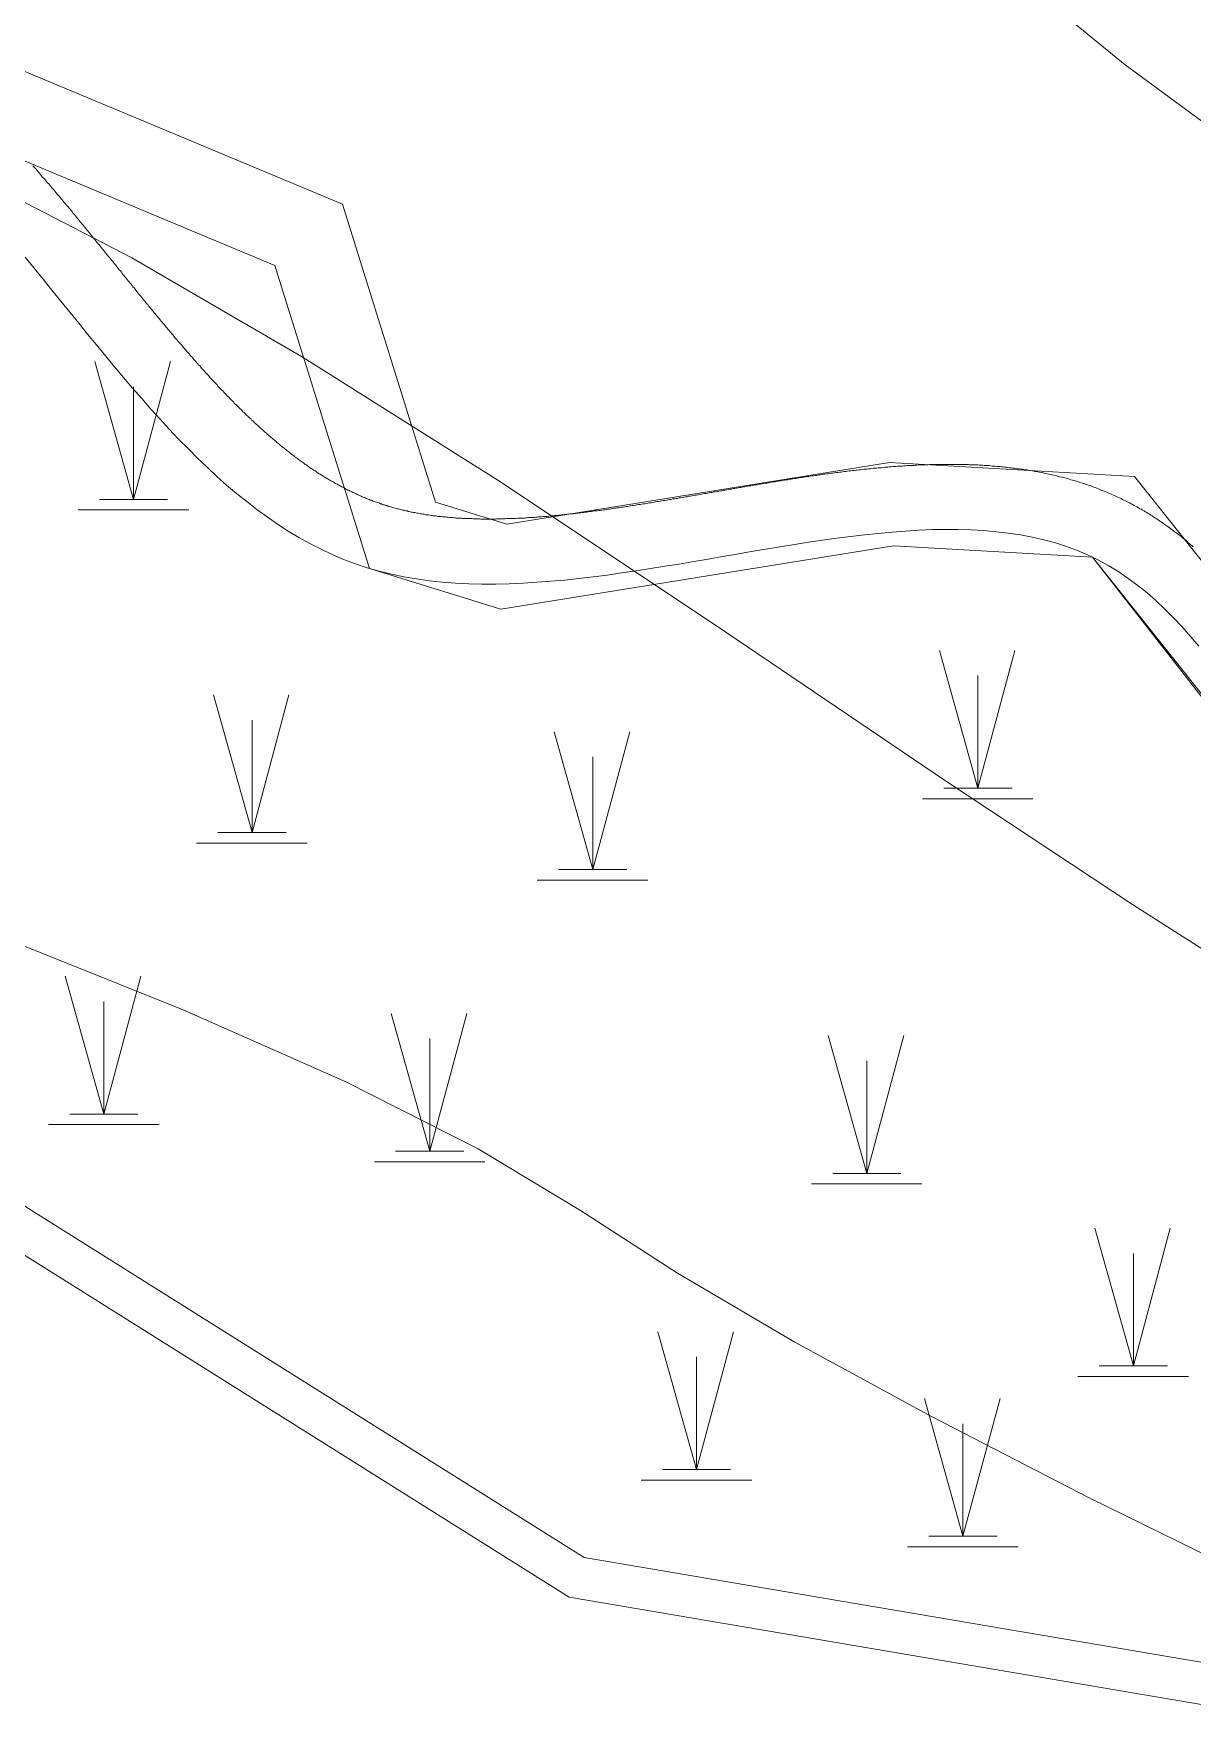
# Model space of a CAD drawing. Header units: metres. Extents: x 532950 to 537618, y 1849954 to 1853119.
# Drawn here: x 534557.8 to 534613.8, y 1851312.8 to 1851393.5 of the extents above; entities that cross this region are included whole.
import ezdxf

# ---------------------------------------------------------------- set-up
doc = ezdxf.new("R2010")
doc.units = ezdxf.units.M
doc.header["$LTSCALE"] = 3.1
for name, color, linetype, lineweight in [('12', 7, 'Continuous', 13), ('26', 7, 'Continuous', 13), ('4', 7, 'Continuous', 13), ('45', 7, 'Continuous', 13), ('55', 7, 'Continuous', 13), ('58', 7, 'Continuous', 13)]:
    doc.layers.add(name, color=color, linetype=linetype, lineweight=lineweight)

msp = doc.modelspace()

# ---------------------------------------------------------------- linework, layer by layer
at = {"layer": '12'}
msp.add_lwpolyline([(534785.63, 1851309.97), (534744.52, 1851336.66), (534659.97, 1851305.11), (534583.67, 1851318.06), (534521.97, 1851356.78)], dxfattribs=at)
msp.add_lwpolyline([(534785.63, 1851309.97), (534744.52, 1851336.66), (534659.97, 1851305.11), (534583.67, 1851318.06), (534521.97, 1851356.78)], dxfattribs=at)
at = {"layer": '26'}
for points in [[(534558.59, 1851386.19), (534558.54, 1851386.25), (534558.49, 1851386.31), (534558.44, 1851386.37), (534558.39, 1851386.43), (534558.34, 1851386.49), (534558.28, 1851386.55), (534558.23, 1851386.6), (534558.18, 1851386.66), (534558.13, 1851386.72), (534558.08, 1851386.78), (534558.03, 1851386.84), (534557.98, 1851386.9), (534557.93, 1851386.96), (534557.88, 1851387.01), (534557.82, 1851387.07), (534557.77, 1851387.13)], [(534563.41, 1851380.31), (534563.36, 1851380.37), (534563.32, 1851380.43), (534563.27, 1851380.48), (534563.22, 1851380.54), (534563.18, 1851380.6), (534563.13, 1851380.65), (534563.08, 1851380.71), (534563.04, 1851380.77), (534562.99, 1851380.83), (534562.94, 1851380.88), (534562.9, 1851380.94), (534562.85, 1851381), (534562.8, 1851381.06), (534562.75, 1851381.12), (534562.71, 1851381.17), (534562.66, 1851381.23), (534562.61, 1851381.29), (534562.57, 1851381.35), (534562.52, 1851381.41), (534562.47, 1851381.46), (534562.42, 1851381.52), (534562.38, 1851381.58), (534562.33, 1851381.64), (534562.28, 1851381.7), (534562.24, 1851381.76), (534562.19, 1851381.81), (534562.14, 1851381.87), (534562.09, 1851381.93), (534562.05, 1851381.99), (534562, 1851382.05), (534561.95, 1851382.11), (534561.9, 1851382.17), (534561.86, 1851382.22), (534561.81, 1851382.28), (534561.76, 1851382.34), (534561.71, 1851382.4), (534561.67, 1851382.46), (534561.62, 1851382.52), (534561.57, 1851382.58), (534561.52, 1851382.64), (534561.48, 1851382.7), (534561.43, 1851382.75), (534561.38, 1851382.81), (534561.33, 1851382.87), (534561.29, 1851382.93), (534561.24, 1851382.99), (534561.19, 1851383.05), (534561.14, 1851383.11), (534561.09, 1851383.17), (534561.05, 1851383.23), (534561, 1851383.29), (534560.95, 1851383.35), (534560.9, 1851383.41), (534560.85, 1851383.46), (534560.8, 1851383.52), (534560.76, 1851383.58), (534560.71, 1851383.64), (534560.66, 1851383.7), (534560.61, 1851383.76), (534560.56, 1851383.82), (534560.52, 1851383.88), (534560.47, 1851383.94), (534560.42, 1851384), (534560.37, 1851384.06), (534560.32, 1851384.12), (534560.27, 1851384.18), (534560.22, 1851384.24), (534560.17, 1851384.3), (534560.13, 1851384.36), (534560.08, 1851384.41), (534560.03, 1851384.47), (534559.98, 1851384.53), (534559.93, 1851384.59), (534559.88, 1851384.65), (534559.83, 1851384.71), (534559.78, 1851384.77), (534559.73, 1851384.83), (534559.69, 1851384.89), (534559.64, 1851384.95), (534559.59, 1851385.01), (534559.54, 1851385.07), (534559.49, 1851385.13), (534559.44, 1851385.19), (534559.39, 1851385.25), (534559.34, 1851385.31), (534559.29, 1851385.36), (534559.24, 1851385.42), (534559.19, 1851385.48), (534559.14, 1851385.54), (534559.09, 1851385.6), (534559.04, 1851385.66), (534558.99, 1851385.72), (534558.94, 1851385.78), (534558.89, 1851385.84), (534558.84, 1851385.9), (534558.79, 1851385.96), (534558.74, 1851386.02), (534558.69, 1851386.07), (534558.64, 1851386.13), (534558.59, 1851386.19)], [(534568.06, 1851375.13), (534568.02, 1851375.17), (534567.97, 1851375.22), (534567.92, 1851375.26), (534567.88, 1851375.31), (534567.83, 1851375.36), (534567.78, 1851375.4), (534567.74, 1851375.45), (534567.69, 1851375.49), (534567.64, 1851375.54), (534567.6, 1851375.59), (534567.55, 1851375.63), (534567.5, 1851375.68), (534567.46, 1851375.73), (534567.41, 1851375.78), (534567.36, 1851375.82), (534567.32, 1851375.87), (534567.27, 1851375.92), (534567.23, 1851375.97), (534567.18, 1851376.01), (534567.13, 1851376.06), (534567.09, 1851376.11), (534567.04, 1851376.16), (534566.99, 1851376.21), (534566.95, 1851376.26), (534566.9, 1851376.3), (534566.85, 1851376.35), (534566.81, 1851376.4), (534566.76, 1851376.45), (534566.71, 1851376.5), (534566.67, 1851376.55), (534566.62, 1851376.6), (534566.57, 1851376.65), (534566.53, 1851376.7), (534566.48, 1851376.75), (534566.43, 1851376.8), (534566.39, 1851376.85), (534566.34, 1851376.9), (534566.3, 1851376.95), (534566.25, 1851377), (534566.2, 1851377.05), (534566.16, 1851377.11), (534566.11, 1851377.16), (534566.06, 1851377.21), (534566.02, 1851377.26), (534565.97, 1851377.31), (534565.92, 1851377.36), (534565.88, 1851377.41), (534565.83, 1851377.47), (534565.78, 1851377.52), (534565.74, 1851377.57), (534565.69, 1851377.62), (534565.65, 1851377.68), (534565.6, 1851377.73), (534565.55, 1851377.78), (534565.51, 1851377.83), (534565.46, 1851377.89), (534565.41, 1851377.94), (534565.37, 1851377.99), (534565.32, 1851378.05), (534565.27, 1851378.1), (534565.23, 1851378.15), (534565.18, 1851378.21), (534565.13, 1851378.26), (534565.09, 1851378.31), (534565.04, 1851378.37), (534565, 1851378.42), (534564.95, 1851378.48), (534564.9, 1851378.53), (534564.86, 1851378.58), (534564.81, 1851378.64), (534564.76, 1851378.69), (534564.72, 1851378.75), (534564.67, 1851378.8), (534564.62, 1851378.86), (534564.58, 1851378.91), (534564.53, 1851378.97), (534564.48, 1851379.02), (534564.44, 1851379.08), (534564.39, 1851379.13), (534564.34, 1851379.19), (534564.3, 1851379.24), (534564.25, 1851379.3), (534564.2, 1851379.35), (534564.16, 1851379.41), (534564.11, 1851379.47), (534564.06, 1851379.52), (534564.02, 1851379.58), (534563.97, 1851379.63), (534563.92, 1851379.69), (534563.88, 1851379.75), (534563.83, 1851379.8), (534563.78, 1851379.86), (534563.74, 1851379.91), (534563.69, 1851379.97), (534563.64, 1851380.03), (534563.6, 1851380.08), (534563.55, 1851380.14), (534563.5, 1851380.2), (534563.46, 1851380.25), (534563.41, 1851380.31)], [(534572.8, 1851371.58), (534572.75, 1851371.6), (534572.7, 1851371.63), (534572.65, 1851371.66), (534572.6, 1851371.68), (534572.56, 1851371.71), (534572.51, 1851371.73), (534572.46, 1851371.76), (534572.41, 1851371.79), (534572.36, 1851371.81), (534572.32, 1851371.84), (534572.27, 1851371.87), (534572.22, 1851371.9), (534572.17, 1851371.92), (534572.12, 1851371.95), (534572.08, 1851371.98), (534572.03, 1851372.01), (534571.98, 1851372.04), (534571.93, 1851372.06), (534571.89, 1851372.09), (534571.84, 1851372.12), (534571.79, 1851372.15), (534571.74, 1851372.18), (534571.69, 1851372.21), (534571.65, 1851372.24), (534571.6, 1851372.27), (534571.55, 1851372.3), (534571.5, 1851372.33), (534571.46, 1851372.37), (534571.41, 1851372.4), (534571.36, 1851372.43), (534571.31, 1851372.46), (534571.27, 1851372.49), (534571.22, 1851372.52), (534571.17, 1851372.56), (534571.12, 1851372.59), (534571.08, 1851372.62), (534571.03, 1851372.65), (534570.98, 1851372.69), (534570.93, 1851372.72), (534570.89, 1851372.75), (534570.84, 1851372.79), (534570.79, 1851372.82), (534570.74, 1851372.86), (534570.7, 1851372.89), (534570.65, 1851372.93), (534570.6, 1851372.96), (534570.55, 1851373), (534570.51, 1851373.03), (534570.46, 1851373.07), (534570.41, 1851373.1), (534570.37, 1851373.14), (534570.32, 1851373.17), (534570.27, 1851373.21), (534570.22, 1851373.25), (534570.18, 1851373.28), (534570.13, 1851373.32), (534570.08, 1851373.36), (534570.03, 1851373.39), (534569.99, 1851373.43), (534569.94, 1851373.47), (534569.89, 1851373.51), (534569.85, 1851373.54), (534569.8, 1851373.58), (534569.75, 1851373.62), (534569.7, 1851373.66), (534569.66, 1851373.7), (534569.61, 1851373.74), (534569.56, 1851373.78), (534569.52, 1851373.82), (534569.47, 1851373.86), (534569.42, 1851373.9), (534569.38, 1851373.94), (534569.33, 1851373.98), (534569.28, 1851374.02), (534569.23, 1851374.06), (534569.19, 1851374.1), (534569.14, 1851374.14), (534569.09, 1851374.18), (534569.05, 1851374.22), (534569, 1851374.26), (534568.95, 1851374.3), (534568.91, 1851374.35), (534568.86, 1851374.39), (534568.81, 1851374.43), (534568.77, 1851374.47), (534568.72, 1851374.51), (534568.67, 1851374.56), (534568.63, 1851374.6), (534568.58, 1851374.64), (534568.53, 1851374.69), (534568.48, 1851374.73), (534568.44, 1851374.77), (534568.39, 1851374.82), (534568.34, 1851374.86), (534568.3, 1851374.91), (534568.25, 1851374.95), (534568.2, 1851374.99), (534568.16, 1851375.04), (534568.11, 1851375.08), (534568.06, 1851375.13)], [(534600.07, 1851372.66), (534599.99, 1851372.66), (534599.91, 1851372.65), (534599.83, 1851372.65), (534599.75, 1851372.64), (534599.68, 1851372.64), (534599.6, 1851372.63), (534599.52, 1851372.63), (534599.44, 1851372.62), (534599.37, 1851372.61), (534599.29, 1851372.61), (534599.21, 1851372.6), (534599.13, 1851372.6), (534599.05, 1851372.59), (534598.98, 1851372.58), (534598.9, 1851372.58), (534598.82, 1851372.57), (534598.74, 1851372.56), (534598.67, 1851372.56), (534598.59, 1851372.55), (534598.51, 1851372.54), (534598.43, 1851372.53), (534598.35, 1851372.53), (534598.28, 1851372.52), (534598.2, 1851372.51), (534598.12, 1851372.5), (534598.04, 1851372.49), (534597.96, 1851372.49), (534597.89, 1851372.48), (534597.81, 1851372.47), (534597.73, 1851372.46), (534597.65, 1851372.45), (534597.57, 1851372.44), (534597.5, 1851372.44), (534597.42, 1851372.43), (534597.34, 1851372.42), (534597.26, 1851372.41), (534597.18, 1851372.4), (534597.11, 1851372.39), (534597.03, 1851372.38), (534596.95, 1851372.37), (534596.87, 1851372.36), (534596.79, 1851372.35), (534596.72, 1851372.34), (534596.64, 1851372.33), (534596.56, 1851372.32), (534596.48, 1851372.31), (534596.4, 1851372.3), (534596.33, 1851372.29), (534596.25, 1851372.28), (534596.17, 1851372.27), (534596.09, 1851372.26), (534596.01, 1851372.25), (534595.94, 1851372.24), (534595.86, 1851372.23), (534595.78, 1851372.22), (534595.7, 1851372.21), (534595.62, 1851372.19), (534595.55, 1851372.18), (534595.47, 1851372.17), (534595.39, 1851372.16), (534595.31, 1851372.15), (534595.24, 1851372.14), (534595.16, 1851372.13), (534595.08, 1851372.12), (534595, 1851372.1), (534594.92, 1851372.09), (534594.85, 1851372.08), (534594.77, 1851372.07), (534594.69, 1851372.06), (534594.61, 1851372.04), (534594.53, 1851372.03), (534594.46, 1851372.02), (534594.38, 1851372.01), (534594.3, 1851372), (534594.22, 1851371.98), (534594.14, 1851371.97), (534594.07, 1851371.96), (534593.99, 1851371.95), (534593.91, 1851371.93), (534593.83, 1851371.92), (534593.76, 1851371.91), (534593.68, 1851371.9), (534593.6, 1851371.88), (534593.52, 1851371.87), (534593.44, 1851371.86), (534593.37, 1851371.85), (534593.29, 1851371.83), (534593.21, 1851371.82), (534593.13, 1851371.81), (534593.06, 1851371.8), (534592.98, 1851371.78), (534592.9, 1851371.77), (534592.82, 1851371.76), (534592.75, 1851371.74), (534592.67, 1851371.73), (534592.59, 1851371.72), (534592.51, 1851371.7), (534592.44, 1851371.69), (534592.36, 1851371.68), (534592.28, 1851371.67)], [(534607.74, 1851372.03), (534607.66, 1851372.05), (534607.59, 1851372.07), (534607.51, 1851372.09), (534607.44, 1851372.11), (534607.36, 1851372.12), (534607.28, 1851372.14), (534607.21, 1851372.16), (534607.13, 1851372.18), (534607.06, 1851372.2), (534606.98, 1851372.21), (534606.91, 1851372.23), (534606.83, 1851372.25), (534606.76, 1851372.26), (534606.68, 1851372.28), (534606.61, 1851372.3), (534606.53, 1851372.31), (534606.45, 1851372.33), (534606.38, 1851372.34), (534606.3, 1851372.36), (534606.23, 1851372.37), (534606.15, 1851372.38), (534606.07, 1851372.4), (534606, 1851372.41), (534605.92, 1851372.42), (534605.85, 1851372.44), (534605.77, 1851372.45), (534605.69, 1851372.46), (534605.62, 1851372.47), (534605.54, 1851372.48), (534605.47, 1851372.49), (534605.39, 1851372.5), (534605.31, 1851372.51), (534605.24, 1851372.52), (534605.16, 1851372.53), (534605.08, 1851372.54), (534605.01, 1851372.55), (534604.93, 1851372.56), (534604.85, 1851372.57), (534604.78, 1851372.58), (534604.7, 1851372.59), (534604.62, 1851372.6), (534604.55, 1851372.6), (534604.47, 1851372.61), (534604.39, 1851372.62), (534604.32, 1851372.62), (534604.24, 1851372.63), (534604.16, 1851372.64), (534604.09, 1851372.64), (534604.01, 1851372.65), (534603.93, 1851372.66), (534603.86, 1851372.66), (534603.78, 1851372.67), (534603.7, 1851372.67), (534603.63, 1851372.68), (534603.55, 1851372.68), (534603.47, 1851372.68), (534603.39, 1851372.69), (534603.32, 1851372.69), (534603.24, 1851372.69), (534603.16, 1851372.7), (534603.09, 1851372.7), (534603.01, 1851372.7), (534602.93, 1851372.71), (534602.85, 1851372.71), (534602.78, 1851372.71), (534602.7, 1851372.71), (534602.62, 1851372.71), (534602.55, 1851372.72), (534602.47, 1851372.72), (534602.39, 1851372.72), (534602.31, 1851372.72), (534602.24, 1851372.72), (534602.16, 1851372.72), (534602.08, 1851372.72), (534602, 1851372.72), (534601.93, 1851372.72), (534601.85, 1851372.72), (534601.77, 1851372.72), (534601.69, 1851372.72), (534601.62, 1851372.72), (534601.54, 1851372.72), (534601.46, 1851372.71), (534601.38, 1851372.71), (534601.31, 1851372.71), (534601.23, 1851372.71), (534601.15, 1851372.71), (534601.07, 1851372.71), (534601, 1851372.7), (534600.92, 1851372.7), (534600.84, 1851372.7), (534600.76, 1851372.69), (534600.69, 1851372.69), (534600.61, 1851372.69), (534600.53, 1851372.69), (534600.45, 1851372.68), (534600.38, 1851372.68), (534600.3, 1851372.67), (534600.22, 1851372.67), (534600.14, 1851372.67), (534600.07, 1851372.66)], [(534592.28, 1851371.67), (534592.2, 1851371.65), (534592.13, 1851371.64), (534592.05, 1851371.63), (534591.97, 1851371.61), (534591.89, 1851371.6), (534591.82, 1851371.59), (534591.74, 1851371.57), (534591.66, 1851371.56), (534591.58, 1851371.55), (534591.51, 1851371.53), (534591.43, 1851371.52), (534591.35, 1851371.51), (534591.28, 1851371.49), (534591.2, 1851371.48), (534591.12, 1851371.47), (534591.05, 1851371.45), (534590.97, 1851371.44), (534590.89, 1851371.43), (534590.81, 1851371.41), (534590.74, 1851371.4), (534590.66, 1851371.39), (534590.58, 1851371.37), (534590.51, 1851371.36), (534590.43, 1851371.35), (534590.35, 1851371.33), (534590.28, 1851371.32), (534590.2, 1851371.31), (534590.12, 1851371.29), (534590.05, 1851371.28), (534589.97, 1851371.27), (534589.89, 1851371.25), (534589.82, 1851371.24), (534589.74, 1851371.23), (534589.66, 1851371.21), (534589.59, 1851371.2), (534589.51, 1851371.19), (534589.43, 1851371.18), (534589.36, 1851371.16), (534589.28, 1851371.15), (534589.21, 1851371.14), (534589.13, 1851371.12), (534589.05, 1851371.11), (534588.98, 1851371.1), (534588.9, 1851371.08), (534588.83, 1851371.07), (534588.75, 1851371.06), (534588.67, 1851371.05), (534588.6, 1851371.03), (534588.52, 1851371.02), (534588.45, 1851371.01), (534588.37, 1851371), (534588.3, 1851370.98), (534588.22, 1851370.97), (534588.14, 1851370.96), (534588.07, 1851370.95), (534587.99, 1851370.93), (534587.92, 1851370.92), (534587.84, 1851370.91), (534587.77, 1851370.9), (534587.69, 1851370.88), (534587.62, 1851370.87), (534587.54, 1851370.86), (534587.47, 1851370.85), (534587.39, 1851370.83), (534587.32, 1851370.82), (534587.24, 1851370.81), (534587.17, 1851370.8), (534587.09, 1851370.79), (534587.02, 1851370.78), (534586.94, 1851370.76), (534586.87, 1851370.75), (534586.79, 1851370.74), (534586.72, 1851370.73), (534586.65, 1851370.72), (534586.57, 1851370.71), (534586.5, 1851370.69), (534586.42, 1851370.68), (534586.35, 1851370.67), (534586.28, 1851370.66), (534586.2, 1851370.65), (534586.13, 1851370.64), (534586.05, 1851370.63), (534585.98, 1851370.62), (534585.91, 1851370.61), (534585.83, 1851370.6), (534585.76, 1851370.59), (534585.69, 1851370.58), (534585.61, 1851370.56), (534585.54, 1851370.55), (534585.47, 1851370.54), (534585.39, 1851370.53), (534585.32, 1851370.52), (534585.25, 1851370.51), (534585.17, 1851370.5), (534585.1, 1851370.49), (534585.03, 1851370.48), (534584.95, 1851370.47), (534584.88, 1851370.47), (534584.81, 1851370.46), (534584.74, 1851370.45)], [(534613.8, 1851368.74), (534613.74, 1851368.79), (534613.68, 1851368.84), (534613.62, 1851368.89), (534613.56, 1851368.94), (534613.51, 1851368.99), (534613.45, 1851369.04), (534613.39, 1851369.09), (534613.33, 1851369.14), (534613.27, 1851369.19), (534613.21, 1851369.24), (534613.15, 1851369.28), (534613.08, 1851369.33), (534613.02, 1851369.38), (534612.96, 1851369.43), (534612.9, 1851369.47), (534612.84, 1851369.52), (534612.78, 1851369.56), (534612.71, 1851369.61), (534612.65, 1851369.66), (534612.59, 1851369.7), (534612.53, 1851369.75), (534612.46, 1851369.79), (534612.4, 1851369.84), (534612.34, 1851369.88), (534612.27, 1851369.93), (534612.21, 1851369.97), (534612.14, 1851370.01), (534612.08, 1851370.06), (534612.01, 1851370.1), (534611.95, 1851370.14), (534611.88, 1851370.18), (534611.82, 1851370.23), (534611.75, 1851370.27), (534611.69, 1851370.31), (534611.62, 1851370.35), (534611.55, 1851370.39), (534611.49, 1851370.43), (534611.42, 1851370.47), (534611.35, 1851370.51), (534611.28, 1851370.55), (534611.21, 1851370.59), (534611.15, 1851370.63), (534611.08, 1851370.67), (534611.01, 1851370.71), (534610.94, 1851370.74), (534610.87, 1851370.78), (534610.8, 1851370.82), (534610.73, 1851370.86), (534610.66, 1851370.89), (534610.59, 1851370.93), (534610.52, 1851370.96), (534610.45, 1851371), (534610.38, 1851371.03), (534610.31, 1851371.07), (534610.23, 1851371.1), (534610.16, 1851371.14), (534610.09, 1851371.17), (534610.02, 1851371.2), (534609.95, 1851371.24), (534609.87, 1851371.27), (534609.8, 1851371.3), (534609.73, 1851371.33), (534609.66, 1851371.36), (534609.58, 1851371.39), (534609.51, 1851371.42), (534609.44, 1851371.45), (534609.36, 1851371.48), (534609.29, 1851371.51), (534609.22, 1851371.54), (534609.15, 1851371.57), (534609.07, 1851371.6), (534609, 1851371.62), (534608.92, 1851371.65), (534608.85, 1851371.68), (534608.78, 1851371.7), (534608.7, 1851371.73), (534608.63, 1851371.75), (534608.56, 1851371.78), (534608.48, 1851371.8), (534608.41, 1851371.83), (534608.33, 1851371.85), (534608.26, 1851371.87), (534608.18, 1851371.9), (534608.11, 1851371.92), (534608.03, 1851371.94), (534607.96, 1851371.96), (534607.88, 1851371.98), (534607.81, 1851372.01), (534607.74, 1851372.03)], [(534578.05, 1851370.15), (534577.99, 1851370.15), (534577.93, 1851370.16), (534577.87, 1851370.16), (534577.81, 1851370.17), (534577.75, 1851370.17), (534577.69, 1851370.18), (534577.63, 1851370.18), (534577.57, 1851370.19), (534577.52, 1851370.2), (534577.46, 1851370.2), (534577.4, 1851370.21), (534577.34, 1851370.21), (534577.28, 1851370.22), (534577.22, 1851370.23), (534577.17, 1851370.24), (534577.11, 1851370.24), (534577.05, 1851370.25), (534577, 1851370.26), (534576.94, 1851370.27), (534576.88, 1851370.28), (534576.83, 1851370.28), (534576.77, 1851370.29), (534576.71, 1851370.3), (534576.66, 1851370.31), (534576.6, 1851370.32), (534576.55, 1851370.33), (534576.49, 1851370.34), (534576.43, 1851370.35), (534576.38, 1851370.36), (534576.32, 1851370.37), (534576.27, 1851370.38), (534576.21, 1851370.39), (534576.16, 1851370.4), (534576.11, 1851370.41), (534576.05, 1851370.42), (534576, 1851370.43), (534575.94, 1851370.44), (534575.89, 1851370.45), (534575.84, 1851370.47), (534575.78, 1851370.48), (534575.73, 1851370.49), (534575.68, 1851370.5), (534575.63, 1851370.52), (534575.57, 1851370.53), (534575.52, 1851370.54), (534575.47, 1851370.55), (534575.42, 1851370.57), (534575.37, 1851370.58), (534575.31, 1851370.59), (534575.26, 1851370.61), (534575.21, 1851370.62), (534575.16, 1851370.64), (534575.11, 1851370.65), (534575.06, 1851370.67), (534575.01, 1851370.68), (534574.96, 1851370.7), (534574.91, 1851370.71), (534574.86, 1851370.73), (534574.81, 1851370.74), (534574.76, 1851370.76), (534574.71, 1851370.77), (534574.66, 1851370.79), (534574.61, 1851370.81), (534574.56, 1851370.82), (534574.51, 1851370.84), (534574.46, 1851370.86), (534574.41, 1851370.88), (534574.36, 1851370.89), (534574.31, 1851370.91), (534574.26, 1851370.93), (534574.21, 1851370.95), (534574.16, 1851370.97), (534574.11, 1851370.99), (534574.06, 1851371), (534574.01, 1851371.02), (534573.96, 1851371.04), (534573.92, 1851371.06), (534573.87, 1851371.08), (534573.82, 1851371.1), (534573.77, 1851371.12), (534573.72, 1851371.14), (534573.67, 1851371.16), (534573.62, 1851371.19), (534573.57, 1851371.21), (534573.52, 1851371.23), (534573.48, 1851371.25), (534573.43, 1851371.27), (534573.38, 1851371.29), (534573.33, 1851371.32), (534573.28, 1851371.34), (534573.23, 1851371.36), (534573.18, 1851371.39), (534573.14, 1851371.41), (534573.09, 1851371.43), (534573.04, 1851371.46), (534572.99, 1851371.48), (534572.94, 1851371.51), (534572.89, 1851371.53), (534572.85, 1851371.55), (534572.8, 1851371.58)], [(534584.74, 1851370.45), (534584.66, 1851370.44), (534584.59, 1851370.43), (534584.52, 1851370.42), (534584.45, 1851370.41), (534584.38, 1851370.4), (534584.3, 1851370.39), (534584.23, 1851370.38), (534584.16, 1851370.38), (534584.09, 1851370.37), (534584.02, 1851370.36), (534583.95, 1851370.35), (534583.87, 1851370.34), (534583.8, 1851370.33), (534583.73, 1851370.33), (534583.66, 1851370.32), (534583.59, 1851370.31), (534583.52, 1851370.3), (534583.45, 1851370.3), (534583.38, 1851370.29), (534583.31, 1851370.28), (534583.24, 1851370.27), (534583.17, 1851370.27), (534583.1, 1851370.26), (534583.03, 1851370.25), (534582.96, 1851370.25), (534582.89, 1851370.24), (534582.82, 1851370.23), (534582.75, 1851370.23), (534582.68, 1851370.22), (534582.61, 1851370.21), (534582.54, 1851370.21), (534582.47, 1851370.2), (534582.4, 1851370.2), (534582.33, 1851370.19), (534582.26, 1851370.19), (534582.19, 1851370.18), (534582.12, 1851370.17), (534582.05, 1851370.17), (534581.99, 1851370.16), (534581.92, 1851370.16), (534581.85, 1851370.16), (534581.78, 1851370.15), (534581.71, 1851370.15), (534581.64, 1851370.14), (534581.58, 1851370.14), (534581.51, 1851370.13), (534581.44, 1851370.13), (534581.37, 1851370.13), (534581.31, 1851370.12), (534581.24, 1851370.12), (534581.17, 1851370.12), (534581.1, 1851370.11), (534581.04, 1851370.11), (534580.97, 1851370.11), (534580.9, 1851370.1), (534580.84, 1851370.1), (534580.77, 1851370.1), (534580.7, 1851370.1), (534580.64, 1851370.1), (534580.57, 1851370.09), (534580.51, 1851370.09), (534580.44, 1851370.09), (534580.38, 1851370.09), (534580.31, 1851370.09), (534580.24, 1851370.09), (534580.18, 1851370.09), (534580.11, 1851370.08), (534580.05, 1851370.08), (534579.98, 1851370.08), (534579.92, 1851370.08), (534579.86, 1851370.08), (534579.79, 1851370.08), (534579.73, 1851370.08), (534579.66, 1851370.08), (534579.6, 1851370.08), (534579.53, 1851370.08), (534579.47, 1851370.08), (534579.41, 1851370.08), (534579.34, 1851370.09), (534579.28, 1851370.09), (534579.22, 1851370.09), (534579.16, 1851370.09), (534579.09, 1851370.09), (534579.03, 1851370.09), (534578.97, 1851370.1), (534578.91, 1851370.1), (534578.84, 1851370.1), (534578.78, 1851370.1), (534578.72, 1851370.11), (534578.66, 1851370.11), (534578.6, 1851370.11), (534578.53, 1851370.11), (534578.47, 1851370.12), (534578.41, 1851370.12), (534578.35, 1851370.12), (534578.29, 1851370.13), (534578.23, 1851370.13), (534578.17, 1851370.14), (534578.11, 1851370.14), (534578.05, 1851370.15)]]:
    msp.add_lwpolyline(points, dxfattribs=at)
at = {"layer": '4'}
for points in [[(534558.59, 1851386.19), (534558.54, 1851386.25), (534558.49, 1851386.31), (534558.44, 1851386.37), (534558.39, 1851386.43), (534558.34, 1851386.49), (534558.28, 1851386.55), (534558.23, 1851386.6), (534558.18, 1851386.66), (534558.13, 1851386.72), (534558.08, 1851386.78), (534558.03, 1851386.84), (534557.98, 1851386.9), (534557.93, 1851386.96), (534557.88, 1851387.01), (534557.82, 1851387.07), (534557.77, 1851387.13)], [(534563.41, 1851380.31), (534563.36, 1851380.37), (534563.32, 1851380.43), (534563.27, 1851380.48), (534563.22, 1851380.54), (534563.18, 1851380.6), (534563.13, 1851380.65), (534563.08, 1851380.71), (534563.04, 1851380.77), (534562.99, 1851380.83), (534562.94, 1851380.88), (534562.9, 1851380.94), (534562.85, 1851381), (534562.8, 1851381.06), (534562.75, 1851381.12), (534562.71, 1851381.17), (534562.66, 1851381.23), (534562.61, 1851381.29), (534562.57, 1851381.35), (534562.52, 1851381.41), (534562.47, 1851381.46), (534562.42, 1851381.52), (534562.38, 1851381.58), (534562.33, 1851381.64), (534562.28, 1851381.7), (534562.24, 1851381.76), (534562.19, 1851381.81), (534562.14, 1851381.87), (534562.09, 1851381.93), (534562.05, 1851381.99), (534562, 1851382.05), (534561.95, 1851382.11), (534561.9, 1851382.17), (534561.86, 1851382.22), (534561.81, 1851382.28), (534561.76, 1851382.34), (534561.71, 1851382.4), (534561.67, 1851382.46), (534561.62, 1851382.52), (534561.57, 1851382.58), (534561.52, 1851382.64), (534561.48, 1851382.7), (534561.43, 1851382.75), (534561.38, 1851382.81), (534561.33, 1851382.87), (534561.29, 1851382.93), (534561.24, 1851382.99), (534561.19, 1851383.05), (534561.14, 1851383.11), (534561.09, 1851383.17), (534561.05, 1851383.23), (534561, 1851383.29), (534560.95, 1851383.35), (534560.9, 1851383.41), (534560.85, 1851383.46), (534560.8, 1851383.52), (534560.76, 1851383.58), (534560.71, 1851383.64), (534560.66, 1851383.7), (534560.61, 1851383.76), (534560.56, 1851383.82), (534560.52, 1851383.88), (534560.47, 1851383.94), (534560.42, 1851384), (534560.37, 1851384.06), (534560.32, 1851384.12), (534560.27, 1851384.18), (534560.22, 1851384.24), (534560.17, 1851384.3), (534560.13, 1851384.36), (534560.08, 1851384.41), (534560.03, 1851384.47), (534559.98, 1851384.53), (534559.93, 1851384.59), (534559.88, 1851384.65), (534559.83, 1851384.71), (534559.78, 1851384.77), (534559.73, 1851384.83), (534559.69, 1851384.89), (534559.64, 1851384.95), (534559.59, 1851385.01), (534559.54, 1851385.07), (534559.49, 1851385.13), (534559.44, 1851385.19), (534559.39, 1851385.25), (534559.34, 1851385.31), (534559.29, 1851385.36), (534559.24, 1851385.42), (534559.19, 1851385.48), (534559.14, 1851385.54), (534559.09, 1851385.6), (534559.04, 1851385.66), (534558.99, 1851385.72), (534558.94, 1851385.78), (534558.89, 1851385.84), (534558.84, 1851385.9), (534558.79, 1851385.96), (534558.74, 1851386.02), (534558.69, 1851386.07), (534558.64, 1851386.13), (534558.59, 1851386.19)], [(534568.06, 1851375.13), (534568.02, 1851375.17), (534567.97, 1851375.22), (534567.92, 1851375.26), (534567.88, 1851375.31), (534567.83, 1851375.36), (534567.78, 1851375.4), (534567.74, 1851375.45), (534567.69, 1851375.49), (534567.64, 1851375.54), (534567.6, 1851375.59), (534567.55, 1851375.63), (534567.5, 1851375.68), (534567.46, 1851375.73), (534567.41, 1851375.78), (534567.36, 1851375.82), (534567.32, 1851375.87), (534567.27, 1851375.92), (534567.23, 1851375.97), (534567.18, 1851376.01), (534567.13, 1851376.06), (534567.09, 1851376.11), (534567.04, 1851376.16), (534566.99, 1851376.21), (534566.95, 1851376.26), (534566.9, 1851376.3), (534566.85, 1851376.35), (534566.81, 1851376.4), (534566.76, 1851376.45), (534566.71, 1851376.5), (534566.67, 1851376.55), (534566.62, 1851376.6), (534566.57, 1851376.65), (534566.53, 1851376.7), (534566.48, 1851376.75), (534566.43, 1851376.8), (534566.39, 1851376.85), (534566.34, 1851376.9), (534566.3, 1851376.95), (534566.25, 1851377), (534566.2, 1851377.05), (534566.16, 1851377.11), (534566.11, 1851377.16), (534566.06, 1851377.21), (534566.02, 1851377.26), (534565.97, 1851377.31), (534565.92, 1851377.36), (534565.88, 1851377.41), (534565.83, 1851377.47), (534565.78, 1851377.52), (534565.74, 1851377.57), (534565.69, 1851377.62), (534565.65, 1851377.68), (534565.6, 1851377.73), (534565.55, 1851377.78), (534565.51, 1851377.83), (534565.46, 1851377.89), (534565.41, 1851377.94), (534565.37, 1851377.99), (534565.32, 1851378.05), (534565.27, 1851378.1), (534565.23, 1851378.15), (534565.18, 1851378.21), (534565.13, 1851378.26), (534565.09, 1851378.31), (534565.04, 1851378.37), (534565, 1851378.42), (534564.95, 1851378.48), (534564.9, 1851378.53), (534564.86, 1851378.58), (534564.81, 1851378.64), (534564.76, 1851378.69), (534564.72, 1851378.75), (534564.67, 1851378.8), (534564.62, 1851378.86), (534564.58, 1851378.91), (534564.53, 1851378.97), (534564.48, 1851379.02), (534564.44, 1851379.08), (534564.39, 1851379.13), (534564.34, 1851379.19), (534564.3, 1851379.24), (534564.25, 1851379.3), (534564.2, 1851379.35), (534564.16, 1851379.41), (534564.11, 1851379.47), (534564.06, 1851379.52), (534564.02, 1851379.58), (534563.97, 1851379.63), (534563.92, 1851379.69), (534563.88, 1851379.75), (534563.83, 1851379.8), (534563.78, 1851379.86), (534563.74, 1851379.91), (534563.69, 1851379.97), (534563.64, 1851380.03), (534563.6, 1851380.08), (534563.55, 1851380.14), (534563.5, 1851380.2), (534563.46, 1851380.25), (534563.41, 1851380.31)], [(534572.8, 1851371.58), (534572.75, 1851371.6), (534572.7, 1851371.63), (534572.65, 1851371.66), (534572.6, 1851371.68), (534572.56, 1851371.71), (534572.51, 1851371.73), (534572.46, 1851371.76), (534572.41, 1851371.79), (534572.36, 1851371.81), (534572.32, 1851371.84), (534572.27, 1851371.87), (534572.22, 1851371.9), (534572.17, 1851371.92), (534572.12, 1851371.95), (534572.08, 1851371.98), (534572.03, 1851372.01), (534571.98, 1851372.04), (534571.93, 1851372.06), (534571.89, 1851372.09), (534571.84, 1851372.12), (534571.79, 1851372.15), (534571.74, 1851372.18), (534571.69, 1851372.21), (534571.65, 1851372.24), (534571.6, 1851372.27), (534571.55, 1851372.3), (534571.5, 1851372.33), (534571.46, 1851372.37), (534571.41, 1851372.4), (534571.36, 1851372.43), (534571.31, 1851372.46), (534571.27, 1851372.49), (534571.22, 1851372.52), (534571.17, 1851372.56), (534571.12, 1851372.59), (534571.08, 1851372.62), (534571.03, 1851372.65), (534570.98, 1851372.69), (534570.93, 1851372.72), (534570.89, 1851372.75), (534570.84, 1851372.79), (534570.79, 1851372.82), (534570.74, 1851372.86), (534570.7, 1851372.89), (534570.65, 1851372.93), (534570.6, 1851372.96), (534570.55, 1851373), (534570.51, 1851373.03), (534570.46, 1851373.07), (534570.41, 1851373.1), (534570.37, 1851373.14), (534570.32, 1851373.17), (534570.27, 1851373.21), (534570.22, 1851373.25), (534570.18, 1851373.28), (534570.13, 1851373.32), (534570.08, 1851373.36), (534570.03, 1851373.39), (534569.99, 1851373.43), (534569.94, 1851373.47), (534569.89, 1851373.51), (534569.85, 1851373.54), (534569.8, 1851373.58), (534569.75, 1851373.62), (534569.7, 1851373.66), (534569.66, 1851373.7), (534569.61, 1851373.74), (534569.56, 1851373.78), (534569.52, 1851373.82), (534569.47, 1851373.86), (534569.42, 1851373.9), (534569.38, 1851373.94), (534569.33, 1851373.98), (534569.28, 1851374.02), (534569.23, 1851374.06), (534569.19, 1851374.1), (534569.14, 1851374.14), (534569.09, 1851374.18), (534569.05, 1851374.22), (534569, 1851374.26), (534568.95, 1851374.3), (534568.91, 1851374.35), (534568.86, 1851374.39), (534568.81, 1851374.43), (534568.77, 1851374.47), (534568.72, 1851374.51), (534568.67, 1851374.56), (534568.63, 1851374.6), (534568.58, 1851374.64), (534568.53, 1851374.69), (534568.48, 1851374.73), (534568.44, 1851374.77), (534568.39, 1851374.82), (534568.34, 1851374.86), (534568.3, 1851374.91), (534568.25, 1851374.95), (534568.2, 1851374.99), (534568.16, 1851375.04), (534568.11, 1851375.08), (534568.06, 1851375.13)], [(534600.07, 1851372.66), (534599.99, 1851372.66), (534599.91, 1851372.65), (534599.83, 1851372.65), (534599.75, 1851372.64), (534599.68, 1851372.64), (534599.6, 1851372.63), (534599.52, 1851372.63), (534599.44, 1851372.62), (534599.37, 1851372.61), (534599.29, 1851372.61), (534599.21, 1851372.6), (534599.13, 1851372.6), (534599.05, 1851372.59), (534598.98, 1851372.58), (534598.9, 1851372.58), (534598.82, 1851372.57), (534598.74, 1851372.56), (534598.67, 1851372.56), (534598.59, 1851372.55), (534598.51, 1851372.54), (534598.43, 1851372.53), (534598.35, 1851372.53), (534598.28, 1851372.52), (534598.2, 1851372.51), (534598.12, 1851372.5), (534598.04, 1851372.49), (534597.96, 1851372.49), (534597.89, 1851372.48), (534597.81, 1851372.47), (534597.73, 1851372.46), (534597.65, 1851372.45), (534597.57, 1851372.44), (534597.5, 1851372.44), (534597.42, 1851372.43), (534597.34, 1851372.42), (534597.26, 1851372.41), (534597.18, 1851372.4), (534597.11, 1851372.39), (534597.03, 1851372.38), (534596.95, 1851372.37), (534596.87, 1851372.36), (534596.79, 1851372.35), (534596.72, 1851372.34), (534596.64, 1851372.33), (534596.56, 1851372.32), (534596.48, 1851372.31), (534596.4, 1851372.3), (534596.33, 1851372.29), (534596.25, 1851372.28), (534596.17, 1851372.27), (534596.09, 1851372.26), (534596.01, 1851372.25), (534595.94, 1851372.24), (534595.86, 1851372.23), (534595.78, 1851372.22), (534595.7, 1851372.21), (534595.62, 1851372.19), (534595.55, 1851372.18), (534595.47, 1851372.17), (534595.39, 1851372.16), (534595.31, 1851372.15), (534595.24, 1851372.14), (534595.16, 1851372.13), (534595.08, 1851372.12), (534595, 1851372.1), (534594.92, 1851372.09), (534594.85, 1851372.08), (534594.77, 1851372.07), (534594.69, 1851372.06), (534594.61, 1851372.04), (534594.53, 1851372.03), (534594.46, 1851372.02), (534594.38, 1851372.01), (534594.3, 1851372), (534594.22, 1851371.98), (534594.14, 1851371.97), (534594.07, 1851371.96), (534593.99, 1851371.95), (534593.91, 1851371.93), (534593.83, 1851371.92), (534593.76, 1851371.91), (534593.68, 1851371.9), (534593.6, 1851371.88), (534593.52, 1851371.87), (534593.44, 1851371.86), (534593.37, 1851371.85), (534593.29, 1851371.83), (534593.21, 1851371.82), (534593.13, 1851371.81), (534593.06, 1851371.8), (534592.98, 1851371.78), (534592.9, 1851371.77), (534592.82, 1851371.76), (534592.75, 1851371.74), (534592.67, 1851371.73), (534592.59, 1851371.72), (534592.51, 1851371.7), (534592.44, 1851371.69), (534592.36, 1851371.68), (534592.28, 1851371.67)], [(534607.74, 1851372.03), (534607.66, 1851372.05), (534607.59, 1851372.07), (534607.51, 1851372.09), (534607.44, 1851372.11), (534607.36, 1851372.12), (534607.28, 1851372.14), (534607.21, 1851372.16), (534607.13, 1851372.18), (534607.06, 1851372.2), (534606.98, 1851372.21), (534606.91, 1851372.23), (534606.83, 1851372.25), (534606.76, 1851372.26), (534606.68, 1851372.28), (534606.61, 1851372.3), (534606.53, 1851372.31), (534606.45, 1851372.33), (534606.38, 1851372.34), (534606.3, 1851372.36), (534606.23, 1851372.37), (534606.15, 1851372.38), (534606.07, 1851372.4), (534606, 1851372.41), (534605.92, 1851372.42), (534605.85, 1851372.44), (534605.77, 1851372.45), (534605.69, 1851372.46), (534605.62, 1851372.47), (534605.54, 1851372.48), (534605.47, 1851372.49), (534605.39, 1851372.5), (534605.31, 1851372.51), (534605.24, 1851372.52), (534605.16, 1851372.53), (534605.08, 1851372.54), (534605.01, 1851372.55), (534604.93, 1851372.56), (534604.85, 1851372.57), (534604.78, 1851372.58), (534604.7, 1851372.59), (534604.62, 1851372.6), (534604.55, 1851372.6), (534604.47, 1851372.61), (534604.39, 1851372.62), (534604.32, 1851372.62), (534604.24, 1851372.63), (534604.16, 1851372.64), (534604.09, 1851372.64), (534604.01, 1851372.65), (534603.93, 1851372.66), (534603.86, 1851372.66), (534603.78, 1851372.67), (534603.7, 1851372.67), (534603.63, 1851372.68), (534603.55, 1851372.68), (534603.47, 1851372.68), (534603.39, 1851372.69), (534603.32, 1851372.69), (534603.24, 1851372.69), (534603.16, 1851372.7), (534603.09, 1851372.7), (534603.01, 1851372.7), (534602.93, 1851372.71), (534602.85, 1851372.71), (534602.78, 1851372.71), (534602.7, 1851372.71), (534602.62, 1851372.71), (534602.55, 1851372.72), (534602.47, 1851372.72), (534602.39, 1851372.72), (534602.31, 1851372.72), (534602.24, 1851372.72), (534602.16, 1851372.72), (534602.08, 1851372.72), (534602, 1851372.72), (534601.93, 1851372.72), (534601.85, 1851372.72), (534601.77, 1851372.72), (534601.69, 1851372.72), (534601.62, 1851372.72), (534601.54, 1851372.72), (534601.46, 1851372.71), (534601.38, 1851372.71), (534601.31, 1851372.71), (534601.23, 1851372.71), (534601.15, 1851372.71), (534601.07, 1851372.71), (534601, 1851372.7), (534600.92, 1851372.7), (534600.84, 1851372.7), (534600.76, 1851372.69), (534600.69, 1851372.69), (534600.61, 1851372.69), (534600.53, 1851372.69), (534600.45, 1851372.68), (534600.38, 1851372.68), (534600.3, 1851372.67), (534600.22, 1851372.67), (534600.14, 1851372.67), (534600.07, 1851372.66)], [(534592.28, 1851371.67), (534592.2, 1851371.65), (534592.13, 1851371.64), (534592.05, 1851371.63), (534591.97, 1851371.61), (534591.89, 1851371.6), (534591.82, 1851371.59), (534591.74, 1851371.57), (534591.66, 1851371.56), (534591.58, 1851371.55), (534591.51, 1851371.53), (534591.43, 1851371.52), (534591.35, 1851371.51), (534591.28, 1851371.49), (534591.2, 1851371.48), (534591.12, 1851371.47), (534591.05, 1851371.45), (534590.97, 1851371.44), (534590.89, 1851371.43), (534590.81, 1851371.41), (534590.74, 1851371.4), (534590.66, 1851371.39), (534590.58, 1851371.37), (534590.51, 1851371.36), (534590.43, 1851371.35), (534590.35, 1851371.33), (534590.28, 1851371.32), (534590.2, 1851371.31), (534590.12, 1851371.29), (534590.05, 1851371.28), (534589.97, 1851371.27), (534589.89, 1851371.25), (534589.82, 1851371.24), (534589.74, 1851371.23), (534589.66, 1851371.21), (534589.59, 1851371.2), (534589.51, 1851371.19), (534589.43, 1851371.18), (534589.36, 1851371.16), (534589.28, 1851371.15), (534589.21, 1851371.14), (534589.13, 1851371.12), (534589.05, 1851371.11), (534588.98, 1851371.1), (534588.9, 1851371.08), (534588.83, 1851371.07), (534588.75, 1851371.06), (534588.67, 1851371.05), (534588.6, 1851371.03), (534588.52, 1851371.02), (534588.45, 1851371.01), (534588.37, 1851371), (534588.3, 1851370.98), (534588.22, 1851370.97), (534588.14, 1851370.96), (534588.07, 1851370.95), (534587.99, 1851370.93), (534587.92, 1851370.92), (534587.84, 1851370.91), (534587.77, 1851370.9), (534587.69, 1851370.88), (534587.62, 1851370.87), (534587.54, 1851370.86), (534587.47, 1851370.85), (534587.39, 1851370.83), (534587.32, 1851370.82), (534587.24, 1851370.81), (534587.17, 1851370.8), (534587.09, 1851370.79), (534587.02, 1851370.78), (534586.94, 1851370.76), (534586.87, 1851370.75), (534586.79, 1851370.74), (534586.72, 1851370.73), (534586.65, 1851370.72), (534586.57, 1851370.71), (534586.5, 1851370.69), (534586.42, 1851370.68), (534586.35, 1851370.67), (534586.28, 1851370.66), (534586.2, 1851370.65), (534586.13, 1851370.64), (534586.05, 1851370.63), (534585.98, 1851370.62), (534585.91, 1851370.61), (534585.83, 1851370.6), (534585.76, 1851370.59), (534585.69, 1851370.58), (534585.61, 1851370.56), (534585.54, 1851370.55), (534585.47, 1851370.54), (534585.39, 1851370.53), (534585.32, 1851370.52), (534585.25, 1851370.51), (534585.17, 1851370.5), (534585.1, 1851370.49), (534585.03, 1851370.48), (534584.95, 1851370.47), (534584.88, 1851370.47), (534584.81, 1851370.46), (534584.74, 1851370.45)], [(534613.8, 1851368.74), (534613.74, 1851368.79), (534613.68, 1851368.84), (534613.62, 1851368.89), (534613.56, 1851368.94), (534613.51, 1851368.99), (534613.45, 1851369.04), (534613.39, 1851369.09), (534613.33, 1851369.14), (534613.27, 1851369.19), (534613.21, 1851369.24), (534613.15, 1851369.28), (534613.08, 1851369.33), (534613.02, 1851369.38), (534612.96, 1851369.43), (534612.9, 1851369.47), (534612.84, 1851369.52), (534612.78, 1851369.56), (534612.71, 1851369.61), (534612.65, 1851369.66), (534612.59, 1851369.7), (534612.53, 1851369.75), (534612.46, 1851369.79), (534612.4, 1851369.84), (534612.34, 1851369.88), (534612.27, 1851369.93), (534612.21, 1851369.97), (534612.14, 1851370.01), (534612.08, 1851370.06), (534612.01, 1851370.1), (534611.95, 1851370.14), (534611.88, 1851370.18), (534611.82, 1851370.23), (534611.75, 1851370.27), (534611.69, 1851370.31), (534611.62, 1851370.35), (534611.55, 1851370.39), (534611.49, 1851370.43), (534611.42, 1851370.47), (534611.35, 1851370.51), (534611.28, 1851370.55), (534611.21, 1851370.59), (534611.15, 1851370.63), (534611.08, 1851370.67), (534611.01, 1851370.71), (534610.94, 1851370.74), (534610.87, 1851370.78), (534610.8, 1851370.82), (534610.73, 1851370.86), (534610.66, 1851370.89), (534610.59, 1851370.93), (534610.52, 1851370.96), (534610.45, 1851371), (534610.38, 1851371.03), (534610.31, 1851371.07), (534610.23, 1851371.1), (534610.16, 1851371.14), (534610.09, 1851371.17), (534610.02, 1851371.2), (534609.95, 1851371.24), (534609.87, 1851371.27), (534609.8, 1851371.3), (534609.73, 1851371.33), (534609.66, 1851371.36), (534609.58, 1851371.39), (534609.51, 1851371.42), (534609.44, 1851371.45), (534609.36, 1851371.48), (534609.29, 1851371.51), (534609.22, 1851371.54), (534609.15, 1851371.57), (534609.07, 1851371.6), (534609, 1851371.62), (534608.92, 1851371.65), (534608.85, 1851371.68), (534608.78, 1851371.7), (534608.7, 1851371.73), (534608.63, 1851371.75), (534608.56, 1851371.78), (534608.48, 1851371.8), (534608.41, 1851371.83), (534608.33, 1851371.85), (534608.26, 1851371.87), (534608.18, 1851371.9), (534608.11, 1851371.92), (534608.03, 1851371.94), (534607.96, 1851371.96), (534607.88, 1851371.98), (534607.81, 1851372.01), (534607.74, 1851372.03)], [(534578.05, 1851370.15), (534577.99, 1851370.15), (534577.93, 1851370.16), (534577.87, 1851370.16), (534577.81, 1851370.17), (534577.75, 1851370.17), (534577.69, 1851370.18), (534577.63, 1851370.18), (534577.57, 1851370.19), (534577.52, 1851370.2), (534577.46, 1851370.2), (534577.4, 1851370.21), (534577.34, 1851370.21), (534577.28, 1851370.22), (534577.22, 1851370.23), (534577.17, 1851370.24), (534577.11, 1851370.24), (534577.05, 1851370.25), (534577, 1851370.26), (534576.94, 1851370.27), (534576.88, 1851370.28), (534576.83, 1851370.28), (534576.77, 1851370.29), (534576.71, 1851370.3), (534576.66, 1851370.31), (534576.6, 1851370.32), (534576.55, 1851370.33), (534576.49, 1851370.34), (534576.43, 1851370.35), (534576.38, 1851370.36), (534576.32, 1851370.37), (534576.27, 1851370.38), (534576.21, 1851370.39), (534576.16, 1851370.4), (534576.11, 1851370.41), (534576.05, 1851370.42), (534576, 1851370.43), (534575.94, 1851370.44), (534575.89, 1851370.45), (534575.84, 1851370.47), (534575.78, 1851370.48), (534575.73, 1851370.49), (534575.68, 1851370.5), (534575.63, 1851370.52), (534575.57, 1851370.53), (534575.52, 1851370.54), (534575.47, 1851370.55), (534575.42, 1851370.57), (534575.37, 1851370.58), (534575.31, 1851370.59), (534575.26, 1851370.61), (534575.21, 1851370.62), (534575.16, 1851370.64), (534575.11, 1851370.65), (534575.06, 1851370.67), (534575.01, 1851370.68), (534574.96, 1851370.7), (534574.91, 1851370.71), (534574.86, 1851370.73), (534574.81, 1851370.74), (534574.76, 1851370.76), (534574.71, 1851370.77), (534574.66, 1851370.79), (534574.61, 1851370.81), (534574.56, 1851370.82), (534574.51, 1851370.84), (534574.46, 1851370.86), (534574.41, 1851370.88), (534574.36, 1851370.89), (534574.31, 1851370.91), (534574.26, 1851370.93), (534574.21, 1851370.95), (534574.16, 1851370.97), (534574.11, 1851370.99), (534574.06, 1851371), (534574.01, 1851371.02), (534573.96, 1851371.04), (534573.92, 1851371.06), (534573.87, 1851371.08), (534573.82, 1851371.1), (534573.77, 1851371.12), (534573.72, 1851371.14), (534573.67, 1851371.16), (534573.62, 1851371.19), (534573.57, 1851371.21), (534573.52, 1851371.23), (534573.48, 1851371.25), (534573.43, 1851371.27), (534573.38, 1851371.29), (534573.33, 1851371.32), (534573.28, 1851371.34), (534573.23, 1851371.36), (534573.18, 1851371.39), (534573.14, 1851371.41), (534573.09, 1851371.43), (534573.04, 1851371.46), (534572.99, 1851371.48), (534572.94, 1851371.51), (534572.89, 1851371.53), (534572.85, 1851371.55), (534572.8, 1851371.58)], [(534584.74, 1851370.45), (534584.66, 1851370.44), (534584.59, 1851370.43), (534584.52, 1851370.42), (534584.45, 1851370.41), (534584.38, 1851370.4), (534584.3, 1851370.39), (534584.23, 1851370.38), (534584.16, 1851370.38), (534584.09, 1851370.37), (534584.02, 1851370.36), (534583.95, 1851370.35), (534583.87, 1851370.34), (534583.8, 1851370.33), (534583.73, 1851370.33), (534583.66, 1851370.32), (534583.59, 1851370.31), (534583.52, 1851370.3), (534583.45, 1851370.3), (534583.38, 1851370.29), (534583.31, 1851370.28), (534583.24, 1851370.27), (534583.17, 1851370.27), (534583.1, 1851370.26), (534583.03, 1851370.25), (534582.96, 1851370.25), (534582.89, 1851370.24), (534582.82, 1851370.23), (534582.75, 1851370.23), (534582.68, 1851370.22), (534582.61, 1851370.21), (534582.54, 1851370.21), (534582.47, 1851370.2), (534582.4, 1851370.2), (534582.33, 1851370.19), (534582.26, 1851370.19), (534582.19, 1851370.18), (534582.12, 1851370.17), (534582.05, 1851370.17), (534581.99, 1851370.16), (534581.92, 1851370.16), (534581.85, 1851370.16), (534581.78, 1851370.15), (534581.71, 1851370.15), (534581.64, 1851370.14), (534581.58, 1851370.14), (534581.51, 1851370.13), (534581.44, 1851370.13), (534581.37, 1851370.13), (534581.31, 1851370.12), (534581.24, 1851370.12), (534581.17, 1851370.12), (534581.1, 1851370.11), (534581.04, 1851370.11), (534580.97, 1851370.11), (534580.9, 1851370.1), (534580.84, 1851370.1), (534580.77, 1851370.1), (534580.7, 1851370.1), (534580.64, 1851370.1), (534580.57, 1851370.09), (534580.51, 1851370.09), (534580.44, 1851370.09), (534580.38, 1851370.09), (534580.31, 1851370.09), (534580.24, 1851370.09), (534580.18, 1851370.09), (534580.11, 1851370.08), (534580.05, 1851370.08), (534579.98, 1851370.08), (534579.92, 1851370.08), (534579.86, 1851370.08), (534579.79, 1851370.08), (534579.73, 1851370.08), (534579.66, 1851370.08), (534579.6, 1851370.08), (534579.53, 1851370.08), (534579.47, 1851370.08), (534579.41, 1851370.08), (534579.34, 1851370.09), (534579.28, 1851370.09), (534579.22, 1851370.09), (534579.16, 1851370.09), (534579.09, 1851370.09), (534579.03, 1851370.09), (534578.97, 1851370.1), (534578.91, 1851370.1), (534578.84, 1851370.1), (534578.78, 1851370.1), (534578.72, 1851370.11), (534578.66, 1851370.11), (534578.6, 1851370.11), (534578.53, 1851370.11), (534578.47, 1851370.12), (534578.41, 1851370.12), (534578.35, 1851370.12), (534578.29, 1851370.13), (534578.23, 1851370.13), (534578.17, 1851370.14), (534578.11, 1851370.14), (534578.05, 1851370.15)]]:
    msp.add_lwpolyline(points, dxfattribs=at)
at = {"layer": '45'}
for points in [[(534629.58, 1851341.84), (534608.94, 1851368.24), (534599.33, 1851368.79), (534580.37, 1851365.74), (534574.03, 1851367.69), (534569.46, 1851382.31), (534545.76, 1851392.2)], [(534523.24, 1851358.35), (534584.4, 1851319.97), (534659.78, 1851307.18)]]:
    msp.add_lwpolyline(points, dxfattribs=at)
at = {"layer": '55'}
for p, q in [((534562.64, 1851371.03), (534560.77, 1851377.68)), ((534562.64, 1851371.03), (534564.42, 1851377.68)), ((534562.64, 1851371.03), (534562.64, 1851376.46)), ((534560.99, 1851371.03), (534564.28, 1851371.03)), ((534559.96, 1851370.52), (534565.3, 1851370.52)), ((534603.4, 1851357.1), (534601.54, 1851363.74)), ((534603.4, 1851357.1), (534605.19, 1851363.74)), ((534603.4, 1851357.1), (534603.4, 1851362.53)), ((534568.36, 1851354.95), (534566.5, 1851361.6)), ((534568.36, 1851354.95), (534570.14, 1851361.6)), ((534568.36, 1851354.95), (534568.36, 1851360.38)), ((534584.81, 1851353.17), (534582.94, 1851359.81)), ((534584.81, 1851353.17), (534586.59, 1851359.81)), ((534584.81, 1851353.17), (534584.81, 1851358.6)), ((534600.73, 1851356.58), (534606.06, 1851356.58)), ((534601.75, 1851357.1), (534605.05, 1851357.1)), ((534566.71, 1851354.95), (534570, 1851354.95)), ((534565.68, 1851354.44), (534571.02, 1851354.44)), ((534583.16, 1851353.17), (534586.45, 1851353.17)), ((534582.13, 1851352.65), (534587.47, 1851352.65)), ((534561.21, 1851341.37), (534559.34, 1851348.02)), ((534561.21, 1851341.37), (534562.99, 1851348.02)), ((534561.21, 1851341.37), (534561.21, 1851346.8)), ((534576.94, 1851339.58), (534575.08, 1851346.23)), ((534576.94, 1851339.58), (534578.73, 1851346.23)), ((534598.04, 1851338.51), (534596.17, 1851345.16)), ((534598.04, 1851338.51), (534599.82, 1851345.16)), ((534576.94, 1851339.58), (534576.94, 1851345.02)), ((534598.04, 1851338.51), (534598.04, 1851343.94)), ((534559.56, 1851341.37), (534562.85, 1851341.37)), ((534558.53, 1851340.86), (534563.87, 1851340.86)), ((534575.29, 1851339.58), (534578.59, 1851339.58)), ((534574.27, 1851339.07), (534579.6, 1851339.07)), ((534595.36, 1851338), (534600.7, 1851338)), ((534596.39, 1851338.51), (534599.68, 1851338.51)), ((534610.91, 1851329.22), (534609.05, 1851335.87)), ((534610.91, 1851329.22), (534612.69, 1851335.87)), ((534610.91, 1851329.22), (534610.91, 1851334.65)), ((534589.81, 1851324.22), (534587.95, 1851330.86)), ((534589.81, 1851324.22), (534591.6, 1851330.86)), ((534589.81, 1851324.22), (534589.81, 1851329.65)), ((534609.26, 1851329.22), (534612.55, 1851329.22)), ((534608.23, 1851328.71), (534613.57, 1851328.71)), ((534602.68, 1851321), (534600.82, 1851327.65)), ((534602.68, 1851321), (534604.47, 1851327.65)), ((534602.68, 1851321), (534602.68, 1851326.43)), ((534588.17, 1851324.22), (534591.46, 1851324.22)), ((534587.14, 1851323.71), (534592.48, 1851323.71)), ((534601.04, 1851321), (534604.33, 1851321)), ((534600.01, 1851320.49), (534605.35, 1851320.49))]:
    msp.add_line(p, q, dxfattribs=at)
for points in [[(534857.56, 1851418), (534816.22, 1851368.3), (534743.69, 1851338.45), (534659.78, 1851307.18), (534584.4, 1851319.97), (534523.24, 1851358.35), (534477.73, 1851405.26), (534456.39, 1851452.17), (534449.28, 1851582.95), (534450.9, 1851641.07), (534444.72, 1851664), (534443.84, 1851690.46), (534441.19, 1851714.27)], [(534721.39, 1851391.34), (534718, 1851391.23), (534713.68, 1851390.85), (534707.34, 1851390.04), (534698.98, 1851388.79), (534688.6, 1851387.11), (534676.2, 1851384.99), (534663.79, 1851382.89), (534653.37, 1851381.25), (534644.94, 1851380.07), (534638.5, 1851379.35), (534634.05, 1851379.09), (534629.98, 1851379.87), (534624.71, 1851382.29), (534618.22, 1851386.33), (534610.51, 1851392), (534601.6, 1851399.29), (534592.52, 1851407.33), (534584.35, 1851415.22), (534577.07, 1851422.97), (534570.69, 1851430.57), (534565.22, 1851438.03), (534560.42, 1851445.12)], [(534547.28, 1851395.9), (534572.72, 1851385.28), (534577.22, 1851370.9), (534580.66, 1851369.83), (534599.13, 1851372.81), (534610.96, 1851372.13), (534623.43, 1851356.48), (534632.01, 1851345.25), (534639.3, 1851342.85), (534651.11, 1851350.52), (534664.42, 1851359.69), (534685.64, 1851354.21), (534698.79, 1851353.99), (534717.89, 1851367.93), (534733.2, 1851377.47), (534760.2, 1851375.69), (534774.62, 1851376.14), (534795.9, 1851386.57), (534817.17, 1851401.32), (534832.23, 1851413.13), (534855.77, 1851421.48)], [(534545.76, 1851392.2), (534569.46, 1851382.31), (534574.03, 1851367.69), (534580.37, 1851365.74), (534599.33, 1851368.79), (534608.94, 1851368.24), (534620.28, 1851354.02), (534629.58, 1851341.84), (534639.87, 1851338.46), (534653.34, 1851347.19), (534665.19, 1851355.36), (534685.1, 1851350.22), (534700.07, 1851349.96), (534720.13, 1851364.62), (534734.22, 1851373.4), (534760.13, 1851371.68), (534775.61, 1851372.17), (534797.93, 1851383.11), (534819.54, 1851398.1), (534834.18, 1851409.58)], [(534555.54, 1851386.31), (534562.55, 1851382.69), (534570.83, 1851377.87), (534580.4, 1851371.85), (534591.23, 1851364.62), (534601.89, 1851357.41), (534610.92, 1851351.45), (534618.32, 1851346.74), (534624.09, 1851343.27), (534628.22, 1851341.05), (534631.44, 1851339.63), (534634.46, 1851338.54), (534637.28, 1851337.8), (534639.89, 1851337.41), (534642.31, 1851337.36), (534645.95, 1851337.97), (534652.26, 1851339.58), (534661.22, 1851342.17), (534672.84, 1851345.75), (534687.11, 1851350.32), (534701.32, 1851354.96), (534712.74, 1851358.75), (534721.37, 1851361.71)], [(534634.33, 1851311.83), (534626.11, 1851314.77), (534617.34, 1851318.66), (534608.78, 1851322.86), (534601.19, 1851326.76), (534594.56, 1851330.37), (534588.9, 1851333.69), (534584.21, 1851336.71), (534579.28, 1851339.7), (534572.89, 1851342.93), (534565.04, 1851346.4), (534555.75, 1851350.11)]]:
    msp.add_lwpolyline(points, dxfattribs=at)
at = {"layer": '58'}
for points in [[(534560.42, 1851379.01), (534559.99, 1851379.54), (534559.56, 1851380.07), (534559.13, 1851380.6), (534558.7, 1851381.13), (534558.27, 1851381.66), (534557.84, 1851382.19), (534557.4, 1851382.72)], [(534614.06, 1851363.95), (534613.66, 1851364.42), (534613.26, 1851364.88), (534612.85, 1851365.32), (534612.43, 1851365.74), (534612.01, 1851366.14), (534611.57, 1851366.52), (534611.12, 1851366.88), (534610.66, 1851367.22), (534610.2, 1851367.54), (534609.72, 1851367.83), (534609.23, 1851368.1), (534608.72, 1851368.34), (534608.21, 1851368.56), (534607.68, 1851368.76), (534607.14, 1851368.93), (534606.59, 1851369.08), (534606.02, 1851369.21), (534605.45, 1851369.32), (534604.87, 1851369.4), (534604.28, 1851369.47), (534603.68, 1851369.53), (534603.07, 1851369.56), (534602.45, 1851369.58), (534601.82, 1851369.58), (534601.19, 1851369.57), (534600.55, 1851369.54), (534599.9, 1851369.5), (534599.25, 1851369.45), (534598.59, 1851369.39), (534597.93, 1851369.32), (534597.26, 1851369.24), (534596.58, 1851369.16), (534595.9, 1851369.06), (534595.22, 1851368.96), (534594.54, 1851368.85), (534593.85, 1851368.74), (534593.16, 1851368.63), (534592.46, 1851368.51), (534591.77, 1851368.39), (534591.07, 1851368.27), (534590.38, 1851368.15), (534589.68, 1851368.03), (534588.98, 1851367.91), (534588.29, 1851367.8), (534587.59, 1851367.69), (534586.9, 1851367.58), (534586.2, 1851367.48), (534585.51, 1851367.38), (534584.83, 1851367.29), (534584.14, 1851367.21), (534583.46, 1851367.14), (534582.78, 1851367.08), (534582.11, 1851367.03), (534581.44, 1851366.99), (534580.77, 1851366.96), (534580.12, 1851366.94), (534579.46, 1851366.94), (534578.82, 1851366.96), (534578.18, 1851366.99), (534577.54, 1851367.04), (534576.92, 1851367.1), (534576.3, 1851367.19), (534575.69, 1851367.29), (534575.09, 1851367.42), (534574.5, 1851367.56), (534573.92, 1851367.73), (534573.35, 1851367.92), (534572.78, 1851368.13), (534572.23, 1851368.37), (534571.69, 1851368.62), (534571.15, 1851368.9), (534570.62, 1851369.19), (534570.1, 1851369.5), (534569.59, 1851369.83), (534569.09, 1851370.18), (534568.59, 1851370.54), (534568.1, 1851370.92), (534567.61, 1851371.31), (534567.13, 1851371.72), (534566.66, 1851372.14), (534566.19, 1851372.58), (534565.73, 1851373.02), (534565.27, 1851373.48), (534564.81, 1851373.94), (534564.36, 1851374.42), (534563.92, 1851374.9), (534563.47, 1851375.39), (534563.03, 1851375.89), (534562.59, 1851376.4), (534562.15, 1851376.91), (534561.72, 1851377.43), (534561.29, 1851377.95), (534560.85, 1851378.48), (534560.42, 1851379.01)], [(534789.46, 1851309.87), (534744.76, 1851338.89), (534659.78, 1851307.18), (534584.4, 1851319.97), (534523.24, 1851358.35)]]:
    msp.add_lwpolyline(points, dxfattribs=at)

doc.saveas('drawing.dxf')
